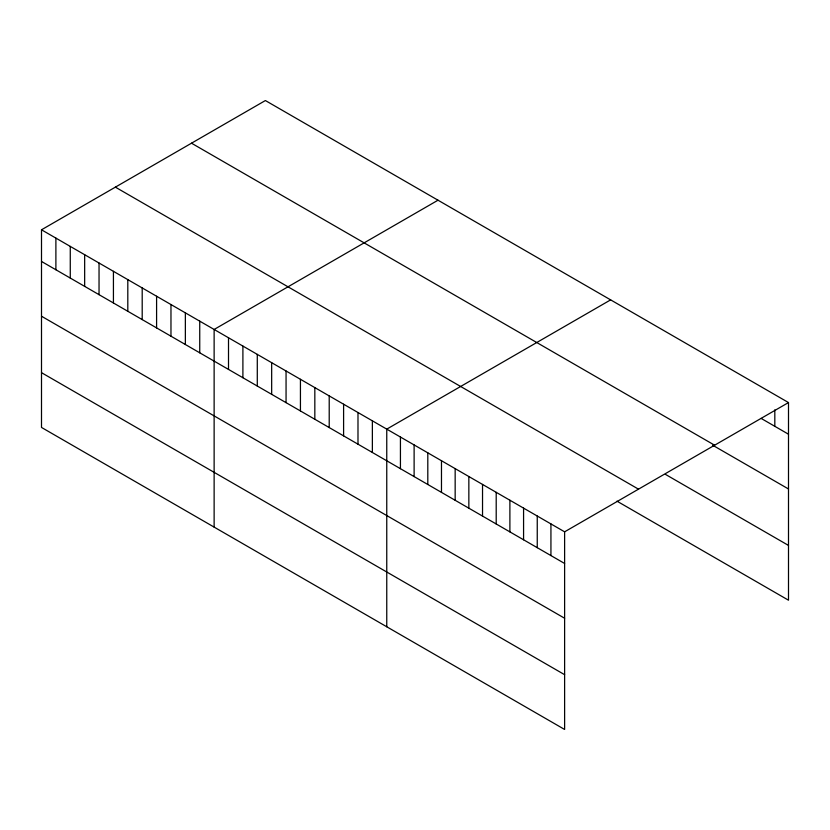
<?xml version="1.0" encoding="UTF-8"?>
<svg xmlns="http://www.w3.org/2000/svg" width="830" height="830" viewBox="0 0 830 830"><rect width="100%" height="100%" fill="white"/><g stroke="black" fill="none" stroke-linecap="round" stroke-linejoin="round"><path stroke-width="1.25" d="M41.5 229.796L564.618 531.823L564.618 729.456L41.5 427.44L41.5 229.796L265.382 100.544L788.5 402.56L788.5 600.204L616.96 501.154M438.012 200.206L214.13 329.469L214.13 527.102M610.641 299.869L386.759 429.131L386.759 626.775M564.618 531.823L788.5 402.56M761.141 418.413L788.5 434.215M191.502 143.196L714.62 445.212M712.721 445.243L788.5 488.984M665.37 474.335L788.5 545.424M115.38 187.144L638.498 489.161M41.5 261.45L564.618 563.477M41.5 316.23L564.618 618.246M41.5 372.67L564.618 674.686M774.815 409.854L774.815 426.319M550.933 523.917L550.933 555.571M537.249 516.021L537.249 547.676M523.574 508.126L523.574 539.78M509.89 500.22L509.89 531.874M496.205 492.325L496.205 523.979M482.531 484.43L482.531 516.084M468.846 476.524L468.846 508.178M455.162 468.628L455.162 500.283M441.477 460.733L441.477 492.387M427.803 452.827L427.803 484.481M414.118 444.932L414.118 476.586M400.434 437.037L400.434 468.68M372.369 420.831L372.369 452.485M357.989 412.52L357.989 444.175M343.599 404.22L343.599 435.875M329.209 395.91L329.209 427.564M314.829 387.61L314.829 419.254M300.439 379.3L300.439 410.954M286.06 370.989L286.06 402.643M271.669 362.689L271.669 394.343M257.29 354.379L257.29 386.033M242.9 346.079L242.9 377.733M228.509 337.769L228.509 369.423M199.74 321.158L199.74 352.812M185.36 312.858L185.36 344.512M170.97 304.548L170.97 336.202M156.59 296.248L156.59 327.902M142.2 287.937L142.2 319.592M127.81 279.637L127.81 311.292M113.43 271.327L113.43 302.981M99.04 263.027L99.04 294.681M84.66 254.717L84.66 286.371M70.27 246.417L70.27 278.06M55.89 238.106L55.89 269.76"/></g></svg>
